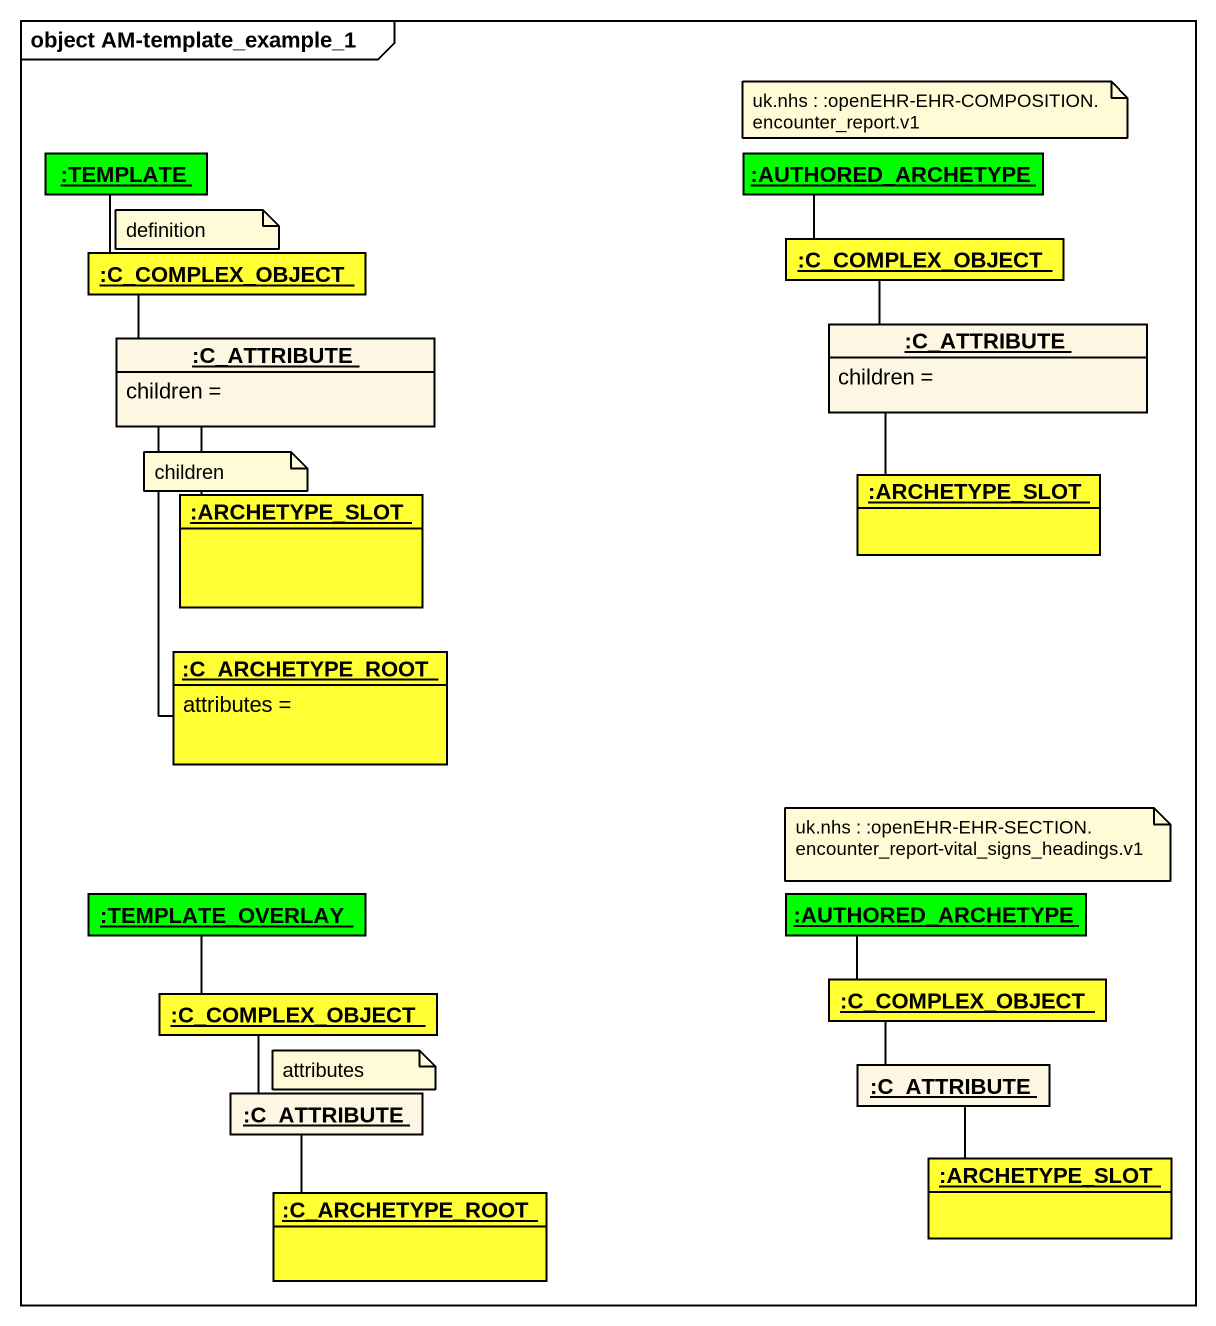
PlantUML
@startuml
mainframe object AM-template_example_1
hide circle
hide empty members
object ":TEMPLATE" as TEMPLATE #00FF00
object ":AUTHORED_ARCHETYPE" as AUTHORED_ARCHETYPE #00FF00
object ":C_COMPLEX_OBJECT" as C_COMPLEX_OBJECT #FFFF33
object ":C_COMPLEX_OBJECT" as C_COMPLEX_OBJECT_2 #FFFF33
object ":C_ATTRIBUTE" as C_ATTRIBUTE {
  children =
}
object ":C_ATTRIBUTE" as C_ATTRIBUTE_2 {
  children =
}
object ":ARCHETYPE_SLOT" as ARCHETYPE_SLOT #FFFF33
object ":ARCHETYPE_SLOT" as ARCHETYPE_SLOT_2 #FFFF33
object ":C_ARCHETYPE_ROOT" as C_ARCHETYPE_ROOT #FFFF33 {
  attributes =
}
object ":TEMPLATE_OVERLAY" as TEMPLATE_OVERLAY #00FF00
object ":AUTHORED_ARCHETYPE" as AUTHORED_ARCHETYPE_2 #00FF00
object ":C_COMPLEX_OBJECT" as C_COMPLEX_OBJECT_3 #FFFF33
object ":C_COMPLEX_OBJECT" as C_COMPLEX_OBJECT_4 #FFFF33
object ":C_ATTRIBUTE" as C_ATTRIBUTE_3
object ":C_ATTRIBUTE" as C_ATTRIBUTE_4
object ":C_ARCHETYPE_ROOT" as C_ARCHETYPE_ROOT_2 #FFFF33
object ":ARCHETYPE_SLOT" as ARCHETYPE_SLOT_3 #FFFF33
TEMPLATE -- C_COMPLEX_OBJECT
AUTHORED_ARCHETYPE -- C_COMPLEX_OBJECT_2
C_COMPLEX_OBJECT -- C_ATTRIBUTE
C_COMPLEX_OBJECT_2 -- C_ATTRIBUTE_2
C_ATTRIBUTE -- ARCHETYPE_SLOT
C_ATTRIBUTE_2 -- ARCHETYPE_SLOT_2
C_ARCHETYPE_ROOT -up- C_ATTRIBUTE
TEMPLATE_OVERLAY -- C_COMPLEX_OBJECT_3
AUTHORED_ARCHETYPE_2 -- C_COMPLEX_OBJECT_4
C_COMPLEX_OBJECT_3 -- C_ATTRIBUTE_3
C_COMPLEX_OBJECT_4 -- C_ATTRIBUTE_4
C_ATTRIBUTE_3 -- C_ARCHETYPE_ROOT_2
C_ATTRIBUTE_4 -- ARCHETYPE_SLOT_3
note as N1
  uk.nhs : :openEHR-EHR-COMPOSITION.
  encounter_report.v1
end note
note as N2
  definition
end note
note as N3
  children
end note
note as N4
  uk.nhs : :openEHR-EHR-SECTION.
  encounter_report-vital_signs_headings.v1
end note
note as N5
  attributes
end note
@enduml
